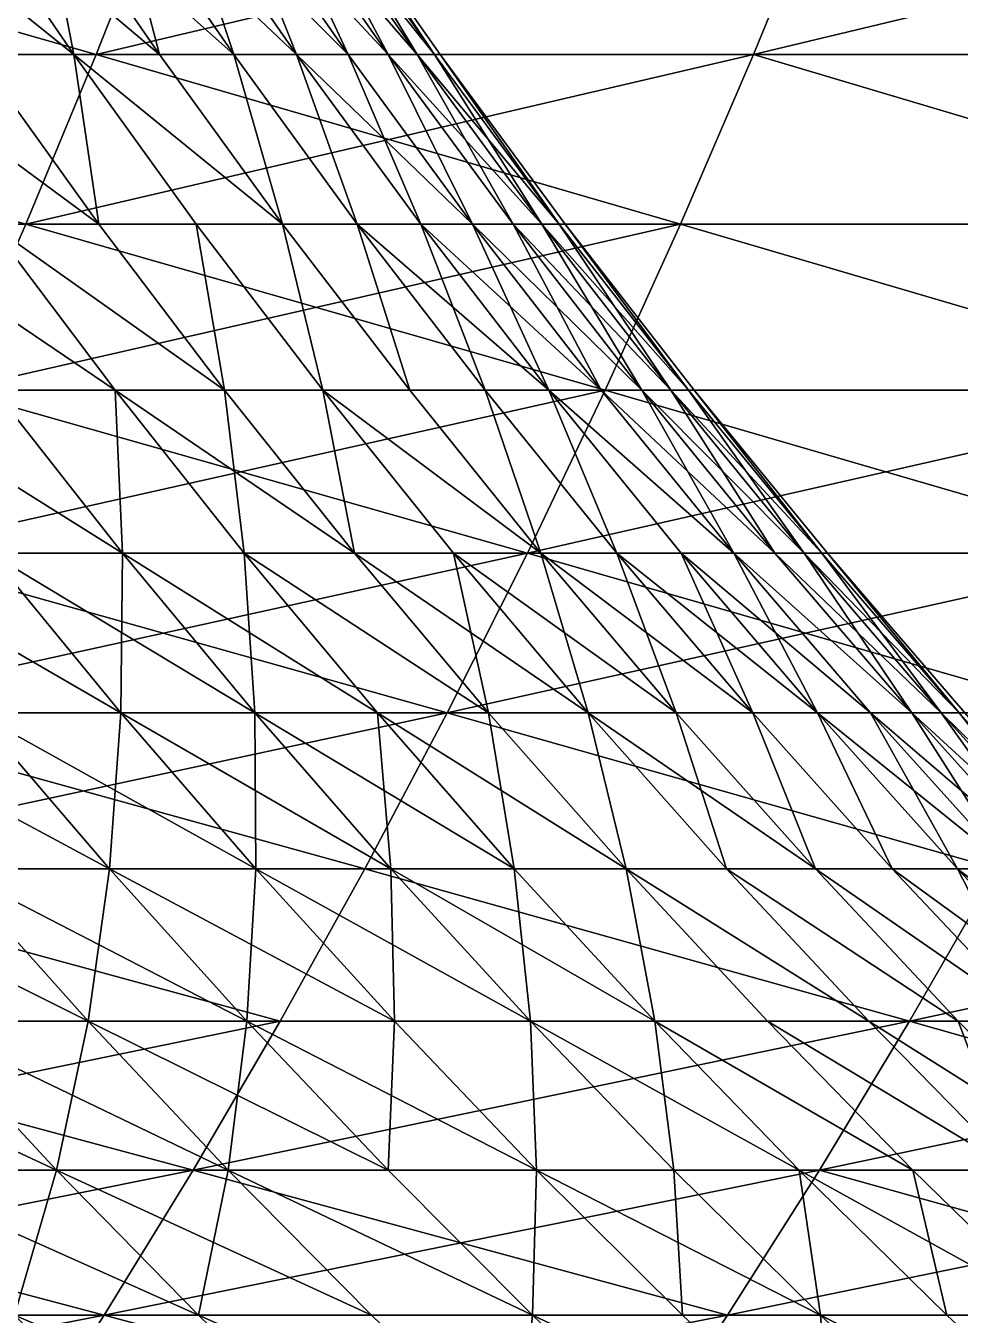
# Model space of a CAD drawing. Header units: millimetres. Extents: x -3250 to 8000, y -3250 to 3250.
# Drawn here: x 6511.2 to 6599.7, y -586.4 to -464.3 of the extents above; entities that cross this region are included whole.
import ezdxf

# ---------------------------------------------------------------- set-up
doc = ezdxf.new("R2010")
doc.units = ezdxf.units.MM
doc.header["$MEASUREMENT"] = 0
doc.layers.add('MESH_3D', color=2, linetype='CONTINUOUS')

msp = doc.modelspace()

# ---------------------------------------------------------------- linework, layer by layer
at = {"layer": 'MESH_3D'}
for points in [[(6460.73, -450.66, 1028.69), (6517.87, -466.99, 1080.34), (6454.52, -466.99, 1038.3)], [(6524.32, -450.66, 25629.11), (6454.52, -466.99, 25661.7), (6517.87, -466.99, 25619.66)], [(6524.32, -450.66, 25629.11), (6460.73, -450.66, 25671.31), (6454.52, -466.99, 25661.7)], [(6460.73, -450.66, 1028.69), (6524.32, -450.66, 1070.89), (6517.87, -466.99, 1080.34)], [(6515.74, -466.99, 23446.84), (6495.41, -450.66, 23486.97), (6504.53, -450.66, 23444.58)], [(6515.74, -466.99, 23446.84), (6506.56, -466.99, 23489.51), (6495.41, -450.66, 23486.97)], [(6515.74, -466.99, 3253.16), (6512.59, -450.66, 3298.02), (6504.53, -450.66, 3255.42)], [(6506.56, -466.99, 3210.49), (6515.74, -466.99, 3253.16), (6504.53, -450.66, 3255.42)], [(6523.86, -466.99, 23403.96), (6504.53, -450.66, 23444.58), (6512.59, -450.66, 23401.98)], [(6523.86, -466.99, 23403.96), (6515.74, -466.99, 23446.84), (6504.53, -450.66, 23444.58)], [(6523.86, -466.99, 3296.04), (6519.59, -450.66, 3340.81), (6512.59, -450.66, 3298.02)], [(6515.74, -466.99, 3253.16), (6523.86, -466.99, 3296.04), (6512.59, -450.66, 3298.02)], [(6530.9, -466.99, 23360.89), (6523.86, -466.99, 23403.96), (6512.59, -450.66, 23401.98)], [(6530.9, -466.99, 23360.89), (6512.59, -450.66, 23401.98), (6519.59, -450.66, 23359.19)], [(6517.87, -466.99, 1080.34), (6586.83, -450.66, 1114.67), (6580.16, -466.99, 1123.95)], [(6524.32, -450.66, 1070.89), (6586.83, -450.66, 1114.67), (6517.87, -466.99, 1080.34)], [(6586.83, -450.66, 25585.33), (6517.87, -466.99, 25619.66), (6580.16, -466.99, 25576.05)], [(6586.83, -450.66, 25585.33), (6524.32, -450.66, 25629.11), (6517.87, -466.99, 25619.66)], [(6530.9, -466.99, 3339.11), (6525.51, -450.66, 3383.77), (6519.59, -450.66, 3340.81)], [(6523.86, -466.99, 3296.04), (6530.9, -466.99, 3339.11), (6519.59, -450.66, 3340.81)], [(6536.86, -466.99, 23317.66), (6519.59, -450.66, 23359.19), (6525.51, -450.66, 23316.23)], [(6536.86, -466.99, 23317.66), (6530.9, -466.99, 23360.89), (6519.59, -450.66, 23359.19)], [(6536.86, -466.99, 3382.34), (6530.37, -450.66, 3426.85), (6525.51, -450.66, 3383.77)], [(6530.9, -466.99, 3339.11), (6536.86, -466.99, 3382.34), (6525.51, -450.66, 3383.77)], [(6541.75, -466.99, 23274.29), (6525.51, -450.66, 23316.23), (6530.37, -450.66, 23273.15)], [(6541.75, -466.99, 23274.29), (6536.86, -466.99, 23317.66), (6525.51, -450.66, 23316.23)], [(6541.75, -466.99, 3425.71), (6534.15, -450.66, 3470.04), (6530.37, -450.66, 3426.85)], [(6536.86, -466.99, 3382.34), (6541.75, -466.99, 3425.71), (6530.37, -450.66, 3426.85)], [(6545.55, -466.99, 23230.81), (6541.75, -466.99, 23274.29), (6530.37, -450.66, 23273.15)], [(6545.55, -466.99, 23230.81), (6530.37, -450.66, 23273.15), (6534.15, -450.66, 23229.96)], [(6545.55, -466.99, 3469.19), (6536.85, -450.66, 3513.32), (6534.15, -450.66, 3470.04)], [(6541.75, -466.99, 3425.71), (6545.55, -466.99, 3469.19), (6534.15, -450.66, 3470.04)], [(6548.27, -466.99, 23187.25), (6545.55, -466.99, 23230.81), (6534.15, -450.66, 23229.96)], [(6548.27, -466.99, 23187.25), (6534.15, -450.66, 23229.96), (6536.85, -450.66, 23186.68)], [(6548.27, -466.99, 3512.75), (6538.47, -450.66, 3556.65), (6536.85, -450.66, 3513.32)], [(6545.55, -466.99, 3469.19), (6548.27, -466.99, 3512.75), (6536.85, -450.66, 3513.32)], [(6549.91, -466.99, 23143.64), (6548.27, -466.99, 23187.25), (6536.85, -450.66, 23186.68)], [(6549.91, -466.99, 23143.64), (6536.85, -450.66, 23186.68), (6538.47, -450.66, 23143.35)], [(6549.91, -466.99, 3556.36), (6539.01, -450.66, 3600), (6538.47, -450.66, 3556.65)], [(6548.27, -466.99, 3512.75), (6549.91, -466.99, 3556.36), (6538.47, -450.66, 3556.65)], [(6549.91, -466.99, 23143.64), (6538.47, -450.66, 23143.35), (6539.01, -450.66, 23100)], [(6549.91, -466.99, 3556.36), (6550.45, -466.99, 3600), (6539.01, -450.66, 3600)], [(6539.01, -450.66, 23100), (6539.01, -450.66, 3600), (6550.45, -466.99, 3600)], [(6550.45, -466.99, 23100), (6539.01, -450.66, 23100), (6550.45, -466.99, 3600)], [(6549.91, -466.99, 23143.64), (6539.01, -450.66, 23100), (6550.45, -466.99, 23100)], [(6586.83, -450.66, 1114.67), (6641.33, -466.99, 1169.1), (6580.16, -466.99, 1123.95)], [(6648.24, -450.66, 25540.02), (6586.83, -450.66, 25585.33), (6580.16, -466.99, 25576.05)], [(6648.24, -450.66, 25540.02), (6580.16, -466.99, 25576.05), (6641.33, -466.99, 25530.9)], [(6586.83, -450.66, 1114.67), (6648.24, -450.66, 1159.98), (6641.33, -466.99, 1169.1)], [(6454.52, -466.99, 1038.3), (6511.2, -483.04, 1090.13), (6448.1, -483.04, 1048.25)], [(6454.52, -466.99, 1038.3), (6517.87, -466.99, 1080.34), (6511.2, -483.04, 1090.13)], [(6517.87, -466.99, 25619.66), (6454.52, -466.99, 25661.7), (6511.2, -483.04, 25609.87)], [(6518.11, -483.04, 23492.15), (6496.32, -466.99, 23531.94), (6506.56, -466.99, 23489.51)], [(6518.11, -483.04, 23492.15), (6507.8, -483.04, 23534.86), (6496.32, -466.99, 23531.94)], [(6518.11, -483.04, 3207.85), (6515.74, -466.99, 3253.16), (6506.56, -466.99, 3210.49)], [(6507.8, -483.04, 3165.14), (6518.11, -483.04, 3207.85), (6506.56, -466.99, 3210.49)], [(6515.74, -466.99, 23446.84), (6518.11, -483.04, 23492.15), (6506.56, -466.99, 23489.51)], [(6511.2, -483.04, 1090.13), (6580.16, -466.99, 1123.95), (6573.24, -483.04, 1133.57)], [(6517.87, -466.99, 1080.34), (6580.16, -466.99, 1123.95), (6511.2, -483.04, 1090.13)], [(6573.24, -483.04, 25566.43), (6517.87, -466.99, 25619.66), (6511.2, -483.04, 25609.87)], [(6515.74, -466.99, 3253.16), (6535.52, -483.04, 3293.98), (6523.86, -466.99, 3296.04)], [(6527.35, -483.04, 3250.81), (6535.52, -483.04, 3293.98), (6515.74, -466.99, 3253.16)], [(6518.11, -483.04, 3207.85), (6527.35, -483.04, 3250.81), (6515.74, -466.99, 3253.16)], [(6527.35, -483.04, 23449.19), (6518.11, -483.04, 23492.15), (6515.74, -466.99, 23446.84)], [(6535.52, -483.04, 23406.02), (6527.35, -483.04, 23449.19), (6515.74, -466.99, 23446.84)], [(6535.52, -483.04, 23406.02), (6515.74, -466.99, 23446.84), (6523.86, -466.99, 23403.96)], [(6580.16, -466.99, 25576.05), (6517.87, -466.99, 25619.66), (6573.24, -483.04, 25566.43)], [(6535.52, -483.04, 3293.98), (6530.9, -466.99, 3339.11), (6523.86, -466.99, 3296.04)], [(6530.9, -466.99, 23360.89), (6535.52, -483.04, 23406.02), (6523.86, -466.99, 23403.96)], [(6542.61, -483.04, 3337.34), (6536.86, -466.99, 3382.34), (6530.9, -466.99, 3339.11)], [(6535.52, -483.04, 3293.98), (6542.61, -483.04, 3337.34), (6530.9, -466.99, 3339.11)], [(6542.61, -483.04, 23362.66), (6535.52, -483.04, 23406.02), (6530.9, -466.99, 23360.89)], [(6536.86, -466.99, 23317.66), (6542.61, -483.04, 23362.66), (6530.9, -466.99, 23360.89)], [(6548.62, -483.04, 3380.87), (6541.75, -466.99, 3425.71), (6536.86, -466.99, 3382.34)], [(6542.61, -483.04, 3337.34), (6548.62, -483.04, 3380.87), (6536.86, -466.99, 3382.34)], [(6548.62, -483.04, 23319.13), (6542.61, -483.04, 23362.66), (6536.86, -466.99, 23317.66)], [(6553.54, -483.04, 23275.47), (6536.86, -466.99, 23317.66), (6541.75, -466.99, 23274.29)], [(6553.54, -483.04, 23275.47), (6548.62, -483.04, 23319.13), (6536.86, -466.99, 23317.66)], [(6553.54, -483.04, 3424.53), (6545.55, -466.99, 3469.19), (6541.75, -466.99, 3425.71)], [(6548.62, -483.04, 3380.87), (6553.54, -483.04, 3424.53), (6541.75, -466.99, 3425.71)], [(6545.55, -466.99, 23230.81), (6553.54, -483.04, 23275.47), (6541.75, -466.99, 23274.29)], [(6557.37, -483.04, 3468.3), (6548.27, -466.99, 3512.75), (6545.55, -466.99, 3469.19)], [(6553.54, -483.04, 3424.53), (6557.37, -483.04, 3468.3), (6545.55, -466.99, 3469.19)], [(6557.37, -483.04, 23231.7), (6553.54, -483.04, 23275.47), (6545.55, -466.99, 23230.81)], [(6560.1, -483.04, 23187.84), (6545.55, -466.99, 23230.81), (6548.27, -466.99, 23187.25)], [(6560.1, -483.04, 23187.84), (6557.37, -483.04, 23231.7), (6545.55, -466.99, 23230.81)], [(6548.27, -466.99, 3512.75), (6561.75, -483.04, 3556.06), (6549.91, -466.99, 3556.36)], [(6560.1, -483.04, 3512.16), (6561.75, -483.04, 3556.06), (6548.27, -466.99, 3512.75)], [(6557.37, -483.04, 3468.3), (6560.1, -483.04, 3512.16), (6548.27, -466.99, 3512.75)], [(6549.91, -466.99, 23143.64), (6560.1, -483.04, 23187.84), (6548.27, -466.99, 23187.25)], [(6561.75, -483.04, 3556.06), (6550.45, -466.99, 3600), (6549.91, -466.99, 3556.36)], [(6561.75, -483.04, 23143.94), (6560.1, -483.04, 23187.84), (6549.91, -466.99, 23143.64)], [(6561.75, -483.04, 23143.94), (6549.91, -466.99, 23143.64), (6550.45, -466.99, 23100)], [(6561.75, -483.04, 3556.06), (6562.29, -483.04, 3600), (6550.45, -466.99, 3600)], [(6562.29, -483.04, 23100), (6550.45, -466.99, 23100), (6550.45, -466.99, 3600)], [(6562.29, -483.04, 23100), (6550.45, -466.99, 3600), (6562.29, -483.04, 3600)], [(6561.75, -483.04, 23143.94), (6550.45, -466.99, 23100), (6562.29, -483.04, 23100)], [(6580.16, -466.99, 1123.95), (6634.18, -483.04, 1178.55), (6573.24, -483.04, 1133.57)], [(6634.18, -483.04, 25521.45), (6580.16, -466.99, 25576.05), (6573.24, -483.04, 25566.43)], [(6580.16, -466.99, 1123.95), (6641.33, -466.99, 1169.1), (6634.18, -483.04, 1178.55)], [(6641.33, -466.99, 25530.9), (6580.16, -466.99, 25576.05), (6634.18, -483.04, 25521.45)], [(6448.1, -483.04, 1048.25), (6511.2, -483.04, 1090.13), (6504.31, -498.79, 1100.24)], [(6519.66, -498.79, 23537.88), (6508.21, -498.79, 23580.62), (6496.43, -483.04, 23577.3)], [(6519.66, -498.79, 23537.88), (6496.43, -483.04, 23577.3), (6507.8, -483.04, 23534.86)], [(6511.2, -483.04, 1090.13), (6566.1, -498.79, 1143.51), (6504.31, -498.79, 1100.24)], [(6573.24, -483.04, 25566.43), (6511.2, -483.04, 25609.87), (6504.31, -498.79, 25599.76)], [(6573.24, -483.04, 25566.43), (6504.31, -498.79, 25599.76), (6566.1, -498.79, 25556.49)], [(6507.8, -483.04, 3165.14), (6530.04, -498.79, 3205.13), (6518.11, -483.04, 3207.85)], [(6519.66, -498.79, 3162.12), (6530.04, -498.79, 3205.13), (6507.8, -483.04, 3165.14)], [(6508.21, -498.79, 3119.38), (6519.66, -498.79, 3162.12), (6507.8, -483.04, 3165.14)], [(6530.04, -498.79, 23494.87), (6519.66, -498.79, 23537.88), (6507.8, -483.04, 23534.86)], [(6530.04, -498.79, 23494.87), (6507.8, -483.04, 23534.86), (6518.11, -483.04, 23492.15)], [(6511.2, -483.04, 1090.13), (6573.24, -483.04, 1133.57), (6566.1, -498.79, 1143.51)], [(6530.04, -498.79, 3205.13), (6527.35, -483.04, 3250.81), (6518.11, -483.04, 3207.85)], [(6527.35, -483.04, 23449.19), (6530.04, -498.79, 23494.87), (6518.11, -483.04, 23492.15)], [(6539.35, -498.79, 3248.38), (6535.52, -483.04, 3293.98), (6527.35, -483.04, 3250.81)], [(6530.04, -498.79, 3205.13), (6539.35, -498.79, 3248.38), (6527.35, -483.04, 3250.81)], [(6539.35, -498.79, 23451.62), (6530.04, -498.79, 23494.87), (6527.35, -483.04, 23449.19)], [(6535.52, -483.04, 23406.02), (6539.35, -498.79, 23451.62), (6527.35, -483.04, 23449.19)], [(6547.58, -498.79, 3291.86), (6542.61, -483.04, 3337.34), (6535.52, -483.04, 3293.98)], [(6539.35, -498.79, 3248.38), (6547.58, -498.79, 3291.86), (6535.52, -483.04, 3293.98)], [(6547.58, -498.79, 23408.14), (6539.35, -498.79, 23451.62), (6535.52, -483.04, 23406.02)], [(6542.61, -483.04, 23362.66), (6547.58, -498.79, 23408.14), (6535.52, -483.04, 23406.02)], [(6554.71, -498.79, 3335.52), (6548.62, -483.04, 3380.87), (6542.61, -483.04, 3337.34)], [(6547.58, -498.79, 3291.86), (6554.71, -498.79, 3335.52), (6542.61, -483.04, 3337.34)], [(6554.71, -498.79, 23364.48), (6547.58, -498.79, 23408.14), (6542.61, -483.04, 23362.66)], [(6560.76, -498.79, 23320.65), (6542.61, -483.04, 23362.66), (6548.62, -483.04, 23319.13)], [(6560.76, -498.79, 23320.65), (6554.71, -498.79, 23364.48), (6542.61, -483.04, 23362.66)], [(6560.76, -498.79, 3379.35), (6553.54, -483.04, 3424.53), (6548.62, -483.04, 3380.87)], [(6554.71, -498.79, 3335.52), (6560.76, -498.79, 3379.35), (6548.62, -483.04, 3380.87)], [(6565.72, -498.79, 23276.69), (6548.62, -483.04, 23319.13), (6553.54, -483.04, 23275.47)], [(6565.72, -498.79, 23276.69), (6560.76, -498.79, 23320.65), (6548.62, -483.04, 23319.13)], [(6565.72, -498.79, 3423.31), (6557.37, -483.04, 3468.3), (6553.54, -483.04, 3424.53)], [(6560.76, -498.79, 3379.35), (6565.72, -498.79, 3423.31), (6553.54, -483.04, 3424.53)], [(6569.57, -498.79, 23232.61), (6553.54, -483.04, 23275.47), (6557.37, -483.04, 23231.7)], [(6569.57, -498.79, 23232.61), (6565.72, -498.79, 23276.69), (6553.54, -483.04, 23275.47)], [(6569.57, -498.79, 3467.39), (6560.1, -483.04, 3512.16), (6557.37, -483.04, 3468.3)], [(6565.72, -498.79, 3423.31), (6569.57, -498.79, 3467.39), (6557.37, -483.04, 3468.3)], [(6572.33, -498.79, 23188.45), (6569.57, -498.79, 23232.61), (6557.37, -483.04, 23231.7)], [(6572.33, -498.79, 23188.45), (6557.37, -483.04, 23231.7), (6560.1, -483.04, 23187.84)], [(6572.33, -498.79, 3511.55), (6561.75, -483.04, 3556.06), (6560.1, -483.04, 3512.16)], [(6569.57, -498.79, 3467.39), (6572.33, -498.79, 3511.55), (6560.1, -483.04, 3512.16)], [(6573.98, -498.79, 23144.24), (6572.33, -498.79, 23188.45), (6560.1, -483.04, 23187.84)], [(6573.98, -498.79, 23144.24), (6560.1, -483.04, 23187.84), (6561.75, -483.04, 23143.94)], [(6573.98, -498.79, 3555.76), (6562.29, -483.04, 3600), (6561.75, -483.04, 3556.06)], [(6572.33, -498.79, 3511.55), (6573.98, -498.79, 3555.76), (6561.75, -483.04, 3556.06)], [(6573.98, -498.79, 23144.24), (6561.75, -483.04, 23143.94), (6562.29, -483.04, 23100)], [(6573.98, -498.79, 3555.76), (6574.53, -498.79, 3600), (6562.29, -483.04, 3600)], [(6562.29, -483.04, 23100), (6562.29, -483.04, 3600), (6574.53, -498.79, 3600)], [(6574.53, -498.79, 23100), (6562.29, -483.04, 23100), (6574.53, -498.79, 3600)], [(6573.98, -498.79, 23144.24), (6562.29, -483.04, 23100), (6574.53, -498.79, 23100)], [(6573.24, -483.04, 1133.57), (6626.79, -498.79, 1188.3), (6566.1, -498.79, 1143.51)], [(6626.79, -498.79, 25511.7), (6573.24, -483.04, 25566.43), (6566.1, -498.79, 25556.49)], [(6573.24, -483.04, 1133.57), (6634.18, -483.04, 1178.55), (6626.79, -498.79, 1188.3)], [(6634.18, -483.04, 25521.45), (6573.24, -483.04, 25566.43), (6626.79, -498.79, 25511.7)], [(6495.7, -498.79, 3076.95), (6520.37, -514.23, 3115.96), (6508.21, -498.79, 3119.38)], [(6507.77, -514.23, 3073.22), (6520.37, -514.23, 3115.96), (6495.7, -498.79, 3076.95)], [(6520.37, -514.23, 23584.04), (6507.77, -514.23, 23626.78), (6495.7, -498.79, 23623.05)], [(6520.37, -514.23, 23584.04), (6495.7, -498.79, 23623.05), (6508.21, -498.79, 23580.62)], [(6497.19, -514.23, 1110.68), (6566.1, -498.79, 1143.51), (6558.72, -514.23, 1153.76)], [(6504.31, -498.79, 1100.24), (6566.1, -498.79, 1143.51), (6497.19, -514.23, 1110.68)], [(6558.72, -514.23, 25546.24), (6504.31, -498.79, 25599.76), (6497.19, -514.23, 25589.32)], [(6566.1, -498.79, 25556.49), (6504.31, -498.79, 25599.76), (6558.72, -514.23, 25546.24)], [(6520.37, -514.23, 3115.96), (6519.66, -498.79, 3162.12), (6508.21, -498.79, 3119.38)], [(6519.66, -498.79, 23537.88), (6520.37, -514.23, 23584.04), (6508.21, -498.79, 23580.62)], [(6531.9, -514.23, 3159), (6530.04, -498.79, 3205.13), (6519.66, -498.79, 3162.12)], [(6520.37, -514.23, 3115.96), (6531.9, -514.23, 3159), (6519.66, -498.79, 3162.12)], [(6531.9, -514.23, 23541), (6520.37, -514.23, 23584.04), (6519.66, -498.79, 23537.88)], [(6542.36, -514.23, 23497.68), (6519.66, -498.79, 23537.88), (6530.04, -498.79, 23494.87)], [(6542.36, -514.23, 23497.68), (6531.9, -514.23, 23541), (6519.66, -498.79, 23537.88)], [(6542.36, -514.23, 3202.32), (6539.35, -498.79, 3248.38), (6530.04, -498.79, 3205.13)], [(6531.9, -514.23, 3159), (6542.36, -514.23, 3202.32), (6530.04, -498.79, 3205.13)], [(6539.35, -498.79, 23451.62), (6542.36, -514.23, 23497.68), (6530.04, -498.79, 23494.87)], [(6539.35, -498.79, 3248.38), (6560.01, -514.23, 3289.66), (6547.58, -498.79, 3291.86)], [(6551.73, -514.23, 3245.88), (6560.01, -514.23, 3289.66), (6539.35, -498.79, 3248.38)], [(6542.36, -514.23, 3202.32), (6551.73, -514.23, 3245.88), (6539.35, -498.79, 3248.38)], [(6551.73, -514.23, 23454.12), (6542.36, -514.23, 23497.68), (6539.35, -498.79, 23451.62)], [(6560.01, -514.23, 23410.34), (6551.73, -514.23, 23454.12), (6539.35, -498.79, 23451.62)], [(6560.01, -514.23, 23410.34), (6539.35, -498.79, 23451.62), (6547.58, -498.79, 23408.14)], [(6560.01, -514.23, 3289.66), (6554.71, -498.79, 3335.52), (6547.58, -498.79, 3291.86)], [(6554.71, -498.79, 23364.48), (6560.01, -514.23, 23410.34), (6547.58, -498.79, 23408.14)], [(6567.2, -514.23, 3333.64), (6560.76, -498.79, 3379.35), (6554.71, -498.79, 3335.52)], [(6560.01, -514.23, 3289.66), (6567.2, -514.23, 3333.64), (6554.71, -498.79, 3335.52)], [(6567.2, -514.23, 23366.36), (6560.01, -514.23, 23410.34), (6554.71, -498.79, 23364.48)], [(6560.76, -498.79, 23320.65), (6567.2, -514.23, 23366.36), (6554.71, -498.79, 23364.48)], [(6566.1, -498.79, 1143.51), (6619.16, -514.23, 1198.37), (6558.72, -514.23, 1153.76)], [(6626.79, -498.79, 25511.7), (6558.72, -514.23, 25546.24), (6619.16, -514.23, 25501.63)], [(6626.79, -498.79, 25511.7), (6566.1, -498.79, 25556.49), (6558.72, -514.23, 25546.24)], [(6560.76, -498.79, 3379.35), (6578.28, -514.23, 3422.06), (6565.72, -498.79, 3423.31)], [(6573.29, -514.23, 3377.78), (6578.28, -514.23, 3422.06), (6560.76, -498.79, 3379.35)], [(6567.2, -514.23, 3333.64), (6573.29, -514.23, 3377.78), (6560.76, -498.79, 3379.35)], [(6573.29, -514.23, 23322.22), (6567.2, -514.23, 23366.36), (6560.76, -498.79, 23320.65)], [(6578.28, -514.23, 23277.94), (6573.29, -514.23, 23322.22), (6560.76, -498.79, 23320.65)], [(6578.28, -514.23, 23277.94), (6560.76, -498.79, 23320.65), (6565.72, -498.79, 23276.69)], [(6565.72, -498.79, 3423.31), (6582.17, -514.23, 3466.45), (6569.57, -498.79, 3467.39)], [(6578.28, -514.23, 3422.06), (6582.17, -514.23, 3466.45), (6565.72, -498.79, 3423.31)], [(6569.57, -498.79, 23232.61), (6578.28, -514.23, 23277.94), (6565.72, -498.79, 23276.69)], [(6566.1, -498.79, 1143.51), (6626.79, -498.79, 1188.3), (6619.16, -514.23, 1198.37)], [(6582.17, -514.23, 3466.45), (6572.33, -498.79, 3511.55), (6569.57, -498.79, 3467.39)], [(6582.17, -514.23, 23233.55), (6578.28, -514.23, 23277.94), (6569.57, -498.79, 23232.61)], [(6584.94, -514.23, 23189.08), (6569.57, -498.79, 23232.61), (6572.33, -498.79, 23188.45)], [(6584.94, -514.23, 23189.08), (6582.17, -514.23, 23233.55), (6569.57, -498.79, 23232.61)], [(6572.33, -498.79, 3511.55), (6586.61, -514.23, 3555.44), (6573.98, -498.79, 3555.76)], [(6584.94, -514.23, 3510.92), (6586.61, -514.23, 3555.44), (6572.33, -498.79, 3511.55)], [(6582.17, -514.23, 3466.45), (6584.94, -514.23, 3510.92), (6572.33, -498.79, 3511.55)], [(6573.98, -498.79, 23144.24), (6584.94, -514.23, 23189.08), (6572.33, -498.79, 23188.45)], [(6586.61, -514.23, 3555.44), (6574.53, -498.79, 3600), (6573.98, -498.79, 3555.76)], [(6586.61, -514.23, 23144.56), (6584.94, -514.23, 23189.08), (6573.98, -498.79, 23144.24)], [(6586.61, -514.23, 23144.56), (6573.98, -498.79, 23144.24), (6574.53, -498.79, 23100)], [(6586.61, -514.23, 3555.44), (6587.16, -514.23, 3600), (6574.53, -498.79, 3600)], [(6587.16, -514.23, 23100), (6574.53, -498.79, 23100), (6574.53, -498.79, 3600)], [(6587.16, -514.23, 23100), (6574.53, -498.79, 3600), (6587.16, -514.23, 3600)], [(6586.61, -514.23, 23144.56), (6574.53, -498.79, 23100), (6587.16, -514.23, 23100)], [(6497.19, -514.23, 1110.68), (6551.13, -529.35, 1164.33), (6489.86, -529.35, 1121.43)], [(6558.72, -514.23, 25546.24), (6497.19, -514.23, 25589.32), (6489.86, -529.35, 25578.57)], [(6558.72, -514.23, 25546.24), (6489.86, -529.35, 25578.57), (6551.13, -529.35, 25535.67)], [(6520.2, -529.35, 23630.61), (6506.44, -529.35, 23673.33), (6494.1, -514.23, 23669.19)], [(6520.2, -529.35, 23630.61), (6494.1, -514.23, 23669.19), (6507.77, -514.23, 23626.78)], [(6497.19, -514.23, 1110.68), (6558.72, -514.23, 1153.76), (6551.13, -529.35, 1164.33)], [(6506.44, -529.35, 3026.67), (6520.2, -529.35, 3069.39), (6507.77, -514.23, 3073.22)], [(6520.2, -529.35, 3069.39), (6520.37, -514.23, 3115.96), (6507.77, -514.23, 3073.22)], [(6532.89, -529.35, 23587.56), (6520.2, -529.35, 23630.61), (6507.77, -514.23, 23626.78)], [(6532.89, -529.35, 23587.56), (6507.77, -514.23, 23626.78), (6520.37, -514.23, 23584.04)], [(6520.2, -529.35, 3069.39), (6532.89, -529.35, 3112.44), (6520.37, -514.23, 3115.96)], [(6532.89, -529.35, 3112.44), (6531.9, -514.23, 3159), (6520.37, -514.23, 3115.96)], [(6544.51, -529.35, 23544.21), (6532.89, -529.35, 23587.56), (6520.37, -514.23, 23584.04)], [(6544.51, -529.35, 23544.21), (6520.37, -514.23, 23584.04), (6531.9, -514.23, 23541)], [(6531.9, -514.23, 3159), (6555.04, -529.35, 3199.42), (6542.36, -514.23, 3202.32)], [(6544.51, -529.35, 3155.79), (6555.04, -529.35, 3199.42), (6531.9, -514.23, 3159)], [(6532.89, -529.35, 3112.44), (6544.51, -529.35, 3155.79), (6531.9, -514.23, 3159)], [(6555.04, -529.35, 23500.58), (6544.51, -529.35, 23544.21), (6531.9, -514.23, 23541)], [(6555.04, -529.35, 23500.58), (6531.9, -514.23, 23541), (6542.36, -514.23, 23497.68)], [(6555.04, -529.35, 3199.42), (6551.73, -514.23, 3245.88), (6542.36, -514.23, 3202.32)], [(6564.48, -529.35, 23456.7), (6542.36, -514.23, 23497.68), (6551.73, -514.23, 23454.12)], [(6564.48, -529.35, 23456.7), (6555.04, -529.35, 23500.58), (6542.36, -514.23, 23497.68)], [(6558.72, -514.23, 1153.76), (6611.31, -529.35, 1208.74), (6551.13, -529.35, 1164.33)], [(6619.16, -514.23, 25501.63), (6558.72, -514.23, 25546.24), (6551.13, -529.35, 25535.67)], [(6619.16, -514.23, 25501.63), (6551.13, -529.35, 25535.67), (6611.31, -529.35, 25491.26)], [(6564.48, -529.35, 3243.3), (6560.01, -514.23, 3289.66), (6551.73, -514.23, 3245.88)], [(6555.04, -529.35, 3199.42), (6564.48, -529.35, 3243.3), (6551.73, -514.23, 3245.88)], [(6572.83, -529.35, 23412.6), (6564.48, -529.35, 23456.7), (6551.73, -514.23, 23454.12)], [(6572.83, -529.35, 23412.6), (6551.73, -514.23, 23454.12), (6560.01, -514.23, 23410.34)], [(6558.72, -514.23, 1153.76), (6619.16, -514.23, 1198.37), (6611.31, -529.35, 1208.74)], [(6572.83, -529.35, 3287.4), (6567.2, -514.23, 3333.64), (6560.01, -514.23, 3289.66)], [(6564.48, -529.35, 3243.3), (6572.83, -529.35, 3287.4), (6560.01, -514.23, 3289.66)], [(6580.07, -529.35, 23368.3), (6572.83, -529.35, 23412.6), (6560.01, -514.23, 23410.34)], [(6580.07, -529.35, 23368.3), (6560.01, -514.23, 23410.34), (6567.2, -514.23, 23366.36)], [(6580.07, -529.35, 3331.7), (6573.29, -514.23, 3377.78), (6567.2, -514.23, 3333.64)], [(6572.83, -529.35, 3287.4), (6580.07, -529.35, 3331.7), (6567.2, -514.23, 3333.64)], [(6586.2, -529.35, 23323.84), (6580.07, -529.35, 23368.3), (6567.2, -514.23, 23366.36)], [(6586.2, -529.35, 23323.84), (6567.2, -514.23, 23366.36), (6573.29, -514.23, 23322.22)], [(6586.2, -529.35, 3376.16), (6578.28, -514.23, 3422.06), (6573.29, -514.23, 3377.78)], [(6580.07, -529.35, 3331.7), (6586.2, -529.35, 3376.16), (6573.29, -514.23, 3377.78)], [(6591.23, -529.35, 23279.24), (6573.29, -514.23, 23322.22), (6578.28, -514.23, 23277.94)], [(6591.23, -529.35, 23279.24), (6586.2, -529.35, 23323.84), (6573.29, -514.23, 23322.22)], [(6578.28, -514.23, 3422.06), (6595.14, -529.35, 3465.47), (6582.17, -514.23, 3466.45)], [(6591.23, -529.35, 3420.76), (6595.14, -529.35, 3465.47), (6578.28, -514.23, 3422.06)], [(6586.2, -529.35, 3376.16), (6591.23, -529.35, 3420.76), (6578.28, -514.23, 3422.06)], [(6595.14, -529.35, 23234.53), (6578.28, -514.23, 23277.94), (6582.17, -514.23, 23233.55)], [(6595.14, -529.35, 23234.53), (6591.23, -529.35, 23279.24), (6578.28, -514.23, 23277.94)], [(6595.14, -529.35, 3465.47), (6584.94, -514.23, 3510.92), (6582.17, -514.23, 3466.45)], [(6597.94, -529.35, 23189.73), (6595.14, -529.35, 23234.53), (6582.17, -514.23, 23233.55)], [(6597.94, -529.35, 23189.73), (6582.17, -514.23, 23233.55), (6584.94, -514.23, 23189.08)], [(6584.94, -514.23, 3510.92), (6599.62, -529.35, 3555.12), (6586.61, -514.23, 3555.44)], [(6597.94, -529.35, 3510.27), (6599.62, -529.35, 3555.12), (6584.94, -514.23, 3510.92)], [(6595.14, -529.35, 3465.47), (6597.94, -529.35, 3510.27), (6584.94, -514.23, 3510.92)], [(6586.61, -514.23, 23144.56), (6597.94, -529.35, 23189.73), (6584.94, -514.23, 23189.08)], [(6599.62, -529.35, 3555.12), (6587.16, -514.23, 3600), (6586.61, -514.23, 3555.44)], [(6599.62, -529.35, 23144.88), (6586.61, -514.23, 23144.56), (6587.16, -514.23, 23100)], [(6599.62, -529.35, 23144.88), (6597.94, -529.35, 23189.73), (6586.61, -514.23, 23144.56)], [(6599.62, -529.35, 3555.12), (6600.18, -529.35, 3600), (6587.16, -514.23, 3600)], [(6600.18, -529.35, 23100), (6587.16, -514.23, 23100), (6587.16, -514.23, 3600)], [(6600.18, -529.35, 23100), (6587.16, -514.23, 3600), (6600.18, -529.35, 3600)], [(6599.62, -529.35, 23144.88), (6587.16, -514.23, 23100), (6600.18, -529.35, 23100)], [(6489.86, -529.35, 1121.43), (6543.32, -544.14, 1175.19), (6482.32, -544.14, 1132.49)], [(6551.13, -529.35, 25535.67), (6489.86, -529.35, 25578.57), (6482.32, -544.14, 25567.51)], [(6551.13, -529.35, 25535.67), (6482.32, -544.14, 25567.51), (6543.32, -544.14, 25524.81)], [(6489.86, -529.35, 1121.43), (6551.13, -529.35, 1164.33), (6543.32, -544.14, 1175.19)], [(6519.12, -544.14, 23677.59), (6504.19, -544.14, 23720.27), (6491.61, -529.35, 23715.7)], [(6519.12, -544.14, 23677.59), (6491.61, -529.35, 23715.7), (6506.44, -529.35, 23673.33)], [(6504.19, -544.14, 2979.73), (6519.12, -544.14, 3022.41), (6506.44, -529.35, 3026.67)], [(6519.12, -544.14, 3022.41), (6520.2, -529.35, 3069.39), (6506.44, -529.35, 3026.67)], [(6532.99, -544.14, 23634.56), (6519.12, -544.14, 23677.59), (6506.44, -529.35, 23673.33)], [(6532.99, -544.14, 23634.56), (6506.44, -529.35, 23673.33), (6520.2, -529.35, 23630.61)], [(6519.12, -544.14, 3022.41), (6532.99, -544.14, 3065.44), (6520.2, -529.35, 3069.39)], [(6532.99, -544.14, 3065.44), (6532.89, -529.35, 3112.44), (6520.2, -529.35, 3069.39)], [(6545.78, -544.14, 23591.19), (6520.2, -529.35, 23630.61), (6532.89, -529.35, 23587.56)], [(6545.78, -544.14, 23591.19), (6532.99, -544.14, 23634.56), (6520.2, -529.35, 23630.61)], [(6545.78, -544.14, 3108.81), (6544.51, -529.35, 3155.79), (6532.89, -529.35, 3112.44)], [(6532.99, -544.14, 3065.44), (6545.78, -544.14, 3108.81), (6532.89, -529.35, 3112.44)], [(6557.48, -544.14, 23547.51), (6545.78, -544.14, 23591.19), (6532.89, -529.35, 23587.56)], [(6557.48, -544.14, 23547.51), (6532.89, -529.35, 23587.56), (6544.51, -529.35, 23544.21)], [(6551.13, -529.35, 1164.33), (6603.23, -544.14, 1219.41), (6543.32, -544.14, 1175.19)], [(6603.23, -544.14, 25480.59), (6551.13, -529.35, 25535.67), (6543.32, -544.14, 25524.81)], [(6557.48, -544.14, 3152.49), (6555.04, -529.35, 3199.42), (6544.51, -529.35, 3155.79)], [(6545.78, -544.14, 3108.81), (6557.48, -544.14, 3152.49), (6544.51, -529.35, 3155.79)], [(6568.09, -544.14, 23503.55), (6557.48, -544.14, 23547.51), (6544.51, -529.35, 23544.21)], [(6568.09, -544.14, 23503.55), (6544.51, -529.35, 23544.21), (6555.04, -529.35, 23500.58)], [(6551.13, -529.35, 1164.33), (6611.31, -529.35, 1208.74), (6603.23, -544.14, 1219.41)], [(6611.31, -529.35, 25491.26), (6551.13, -529.35, 25535.67), (6603.23, -544.14, 25480.59)], [(6568.09, -544.14, 3196.45), (6564.48, -529.35, 3243.3), (6555.04, -529.35, 3199.42)], [(6557.48, -544.14, 3152.49), (6568.09, -544.14, 3196.45), (6555.04, -529.35, 3199.42)], [(6564.48, -529.35, 23456.7), (6568.09, -544.14, 23503.55), (6555.04, -529.35, 23500.58)], [(6577.6, -544.14, 3240.65), (6572.83, -529.35, 3287.4), (6564.48, -529.35, 3243.3)], [(6568.09, -544.14, 3196.45), (6577.6, -544.14, 3240.65), (6564.48, -529.35, 3243.3)], [(6577.6, -544.14, 23459.35), (6568.09, -544.14, 23503.55), (6564.48, -529.35, 23456.7)], [(6586.01, -544.14, 23414.92), (6564.48, -529.35, 23456.7), (6572.83, -529.35, 23412.6)], [(6586.01, -544.14, 23414.92), (6577.6, -544.14, 23459.35), (6564.48, -529.35, 23456.7)], [(6586.01, -544.14, 3285.08), (6580.07, -529.35, 3331.7), (6572.83, -529.35, 3287.4)], [(6577.6, -544.14, 3240.65), (6586.01, -544.14, 3285.08), (6572.83, -529.35, 3287.4)], [(6580.07, -529.35, 23368.3), (6586.01, -544.14, 23414.92), (6572.83, -529.35, 23412.6)], [(6593.3, -544.14, 3329.7), (6586.2, -529.35, 3376.16), (6580.07, -529.35, 3331.7)], [(6586.01, -544.14, 3285.08), (6593.3, -544.14, 3329.7), (6580.07, -529.35, 3331.7)], [(6593.3, -544.14, 23370.3), (6586.01, -544.14, 23414.92), (6580.07, -529.35, 23368.3)], [(6586.2, -529.35, 23323.84), (6593.3, -544.14, 23370.3), (6580.07, -529.35, 23368.3)], [(6599.48, -544.14, 3374.5), (6591.23, -529.35, 3420.76), (6586.2, -529.35, 3376.16)], [(6593.3, -544.14, 3329.7), (6599.48, -544.14, 3374.5), (6586.2, -529.35, 3376.16)], [(6599.48, -544.14, 23325.5), (6593.3, -544.14, 23370.3), (6586.2, -529.35, 23323.84)], [(6604.55, -544.14, 23280.57), (6586.2, -529.35, 23323.84), (6591.23, -529.35, 23279.24)], [(6604.55, -544.14, 23280.57), (6599.48, -544.14, 23325.5), (6586.2, -529.35, 23323.84)], [(6604.55, -544.14, 3419.43), (6595.14, -529.35, 3465.47), (6591.23, -529.35, 3420.76)], [(6599.48, -544.14, 3374.5), (6604.55, -544.14, 3419.43), (6591.23, -529.35, 3420.76)], [(6608.49, -544.14, 23235.53), (6591.23, -529.35, 23279.24), (6595.14, -529.35, 23234.53)], [(6608.49, -544.14, 23235.53), (6604.55, -544.14, 23280.57), (6591.23, -529.35, 23279.24)], [(6608.49, -544.14, 3464.47), (6597.94, -529.35, 3510.27), (6595.14, -529.35, 3465.47)], [(6604.55, -544.14, 3419.43), (6608.49, -544.14, 3464.47), (6595.14, -529.35, 3465.47)], [(6611.3, -544.14, 23190.4), (6608.49, -544.14, 23235.53), (6595.14, -529.35, 23234.53)], [(6611.3, -544.14, 23190.4), (6595.14, -529.35, 23234.53), (6597.94, -529.35, 23189.73)], [(6611.3, -544.14, 3509.6), (6599.62, -529.35, 3555.12), (6597.94, -529.35, 3510.27)], [(6608.49, -544.14, 3464.47), (6611.3, -544.14, 3509.6), (6597.94, -529.35, 3510.27)], [(6612.99, -544.14, 23145.21), (6611.3, -544.14, 23190.4), (6597.94, -529.35, 23189.73)], [(6612.99, -544.14, 23145.21), (6597.94, -529.35, 23189.73), (6599.62, -529.35, 23144.88)], [(6612.99, -544.14, 3554.79), (6600.18, -529.35, 3600), (6599.62, -529.35, 3555.12)], [(6611.3, -544.14, 3509.6), (6612.99, -544.14, 3554.79), (6599.62, -529.35, 3555.12)], [(6612.99, -544.14, 23145.21), (6599.62, -529.35, 23144.88), (6600.18, -529.35, 23100)], [(6482.32, -544.14, 1132.49), (6535.29, -558.59, 1186.36), (6474.58, -558.59, 1143.85)], [(6535.29, -558.59, 25513.64), (6482.32, -544.14, 25567.51), (6474.58, -558.59, 25556.15)], [(6482.32, -544.14, 1132.49), (6543.32, -544.14, 1175.19), (6535.29, -558.59, 1186.36)], [(6543.32, -544.14, 25524.81), (6482.32, -544.14, 25567.51), (6535.29, -558.59, 25513.64)], [(6517.11, -558.59, 23724.98), (6488.19, -544.14, 23762.57), (6504.19, -544.14, 23720.27)], [(6517.11, -558.59, 23724.98), (6500.99, -558.59, 23767.59), (6488.19, -544.14, 23762.57)], [(6500.99, -558.59, 2932.41), (6517.11, -558.59, 2975.02), (6504.19, -544.14, 2979.73)], [(6504.19, -544.14, 2979.73), (6532.15, -558.59, 3018.03), (6519.12, -544.14, 3022.41)], [(6517.11, -558.59, 2975.02), (6532.15, -558.59, 3018.03), (6504.19, -544.14, 2979.73)], [(6519.12, -544.14, 23677.59), (6517.11, -558.59, 23724.98), (6504.19, -544.14, 23720.27)], [(6532.15, -558.59, 23681.97), (6517.11, -558.59, 23724.98), (6519.12, -544.14, 23677.59)], [(6532.15, -558.59, 3018.03), (6532.99, -544.14, 3065.44), (6519.12, -544.14, 3022.41)], [(6546.12, -558.59, 23638.61), (6532.15, -558.59, 23681.97), (6519.12, -544.14, 23677.59)], [(6546.12, -558.59, 23638.61), (6519.12, -544.14, 23677.59), (6532.99, -544.14, 23634.56)], [(6532.15, -558.59, 3018.03), (6546.12, -558.59, 3061.39), (6532.99, -544.14, 3065.44)], [(6532.99, -544.14, 3065.44), (6559.01, -558.59, 3105.09), (6545.78, -544.14, 3108.81)], [(6546.12, -558.59, 3061.39), (6559.01, -558.59, 3105.09), (6532.99, -544.14, 3065.44)], [(6545.78, -544.14, 23591.19), (6546.12, -558.59, 23638.61), (6532.99, -544.14, 23634.56)], [(6543.32, -544.14, 1175.19), (6594.93, -558.59, 1230.37), (6535.29, -558.59, 1186.36)], [(6594.93, -558.59, 25469.63), (6543.32, -544.14, 25524.81), (6535.29, -558.59, 25513.64)], [(6543.32, -544.14, 1175.19), (6603.23, -544.14, 1219.41), (6594.93, -558.59, 1230.37)], [(6603.23, -544.14, 25480.59), (6543.32, -544.14, 25524.81), (6594.93, -558.59, 25469.63)], [(6559.01, -558.59, 3105.09), (6557.48, -544.14, 3152.49), (6545.78, -544.14, 3108.81)], [(6559.01, -558.59, 23594.91), (6546.12, -558.59, 23638.61), (6545.78, -544.14, 23591.19)], [(6570.8, -558.59, 23550.9), (6559.01, -558.59, 23594.91), (6545.78, -544.14, 23591.19)], [(6570.8, -558.59, 23550.9), (6545.78, -544.14, 23591.19), (6557.48, -544.14, 23547.51)], [(6570.8, -558.59, 3149.1), (6568.09, -544.14, 3196.45), (6557.48, -544.14, 3152.49)], [(6559.01, -558.59, 3105.09), (6570.8, -558.59, 3149.1), (6557.48, -544.14, 3152.49)], [(6568.09, -544.14, 23503.55), (6570.8, -558.59, 23550.9), (6557.48, -544.14, 23547.51)], [(6568.09, -544.14, 3196.45), (6591.08, -558.59, 3237.93), (6577.6, -544.14, 3240.65)], [(6581.49, -558.59, 3193.39), (6591.08, -558.59, 3237.93), (6568.09, -544.14, 3196.45)], [(6570.8, -558.59, 3149.1), (6581.49, -558.59, 3193.39), (6568.09, -544.14, 3196.45)], [(6581.49, -558.59, 23506.61), (6570.8, -558.59, 23550.9), (6568.09, -544.14, 23503.55)], [(6591.08, -558.59, 23462.07), (6568.09, -544.14, 23503.55), (6577.6, -544.14, 23459.35)], [(6591.08, -558.59, 23462.07), (6581.49, -558.59, 23506.61), (6568.09, -544.14, 23503.55)], [(6577.6, -544.14, 3240.65), (6599.55, -558.59, 3282.69), (6586.01, -544.14, 3285.08)], [(6591.08, -558.59, 3237.93), (6599.55, -558.59, 3282.69), (6577.6, -544.14, 3240.65)], [(6599.55, -558.59, 23417.31), (6591.08, -558.59, 23462.07), (6577.6, -544.14, 23459.35)], [(6599.55, -558.59, 23417.31), (6577.6, -544.14, 23459.35), (6586.01, -544.14, 23414.92)], [(6586.01, -544.14, 3285.08), (6606.9, -558.59, 3327.65), (6593.3, -544.14, 3329.7)], [(6599.55, -558.59, 3282.69), (6606.9, -558.59, 3327.65), (6586.01, -544.14, 3285.08)], [(6606.9, -558.59, 23372.35), (6586.01, -544.14, 23414.92), (6593.3, -544.14, 23370.3)], [(6606.9, -558.59, 23372.35), (6599.55, -558.59, 23417.31), (6586.01, -544.14, 23414.92)], [(6606.9, -558.59, 3327.65), (6599.48, -544.14, 3374.5), (6593.3, -544.14, 3329.7)], [(6613.13, -558.59, 23327.21), (6593.3, -544.14, 23370.3), (6599.48, -544.14, 23325.5)], [(6613.13, -558.59, 23327.21), (6606.9, -558.59, 23372.35), (6593.3, -544.14, 23370.3)], [(6594.93, -558.59, 1230.37), (6662.02, -544.14, 1265.11), (6653.44, -558.59, 1275.85)], [(6603.23, -544.14, 1219.41), (6662.02, -544.14, 1265.11), (6594.93, -558.59, 1230.37)], [(6662.02, -544.14, 25434.89), (6603.23, -544.14, 25480.59), (6594.93, -558.59, 25469.63)], [(6662.02, -544.14, 25434.89), (6594.93, -558.59, 25469.63), (6653.44, -558.59, 25424.15)], [(6599.48, -544.14, 3374.5), (6618.23, -558.59, 3418.06), (6604.55, -544.14, 3419.43)], [(6613.13, -558.59, 3372.79), (6618.23, -558.59, 3418.06), (6599.48, -544.14, 3374.5)], [(6606.9, -558.59, 3327.65), (6613.13, -558.59, 3372.79), (6599.48, -544.14, 3374.5)], [(6618.23, -558.59, 23281.94), (6613.13, -558.59, 23327.21), (6599.48, -544.14, 23325.5)], [(6618.23, -558.59, 23281.94), (6599.48, -544.14, 23325.5), (6604.55, -544.14, 23280.57)], [(6474.58, -558.59, 1143.85), (6527.06, -572.69, 1197.81), (6466.63, -572.69, 1155.5)], [(6535.29, -558.59, 25513.64), (6466.63, -572.69, 25544.5), (6527.06, -572.69, 25502.19)], [(6535.29, -558.59, 25513.64), (6474.58, -558.59, 25556.15), (6466.63, -572.69, 25544.5)], [(6474.58, -558.59, 1143.85), (6535.29, -558.59, 1186.36), (6527.06, -572.69, 1197.81)], [(6483.82, -558.59, 2890.21), (6514.12, -572.69, 2927.26), (6500.99, -558.59, 2932.41)], [(6496.82, -572.69, 2884.73), (6514.12, -572.69, 2927.26), (6483.82, -558.59, 2890.21)], [(6514.12, -572.69, 23772.74), (6496.82, -572.69, 23815.27), (6500.99, -558.59, 23767.59)], [(6514.12, -572.69, 2927.26), (6517.11, -558.59, 2975.02), (6500.99, -558.59, 2932.41)], [(6530.36, -572.69, 23729.8), (6500.99, -558.59, 23767.59), (6517.11, -558.59, 23724.98)], [(6530.36, -572.69, 23729.8), (6514.12, -572.69, 23772.74), (6500.99, -558.59, 23767.59)], [(6514.12, -572.69, 2927.26), (6530.36, -572.69, 2970.2), (6517.11, -558.59, 2975.02)], [(6530.36, -572.69, 2970.2), (6532.15, -558.59, 3018.03), (6517.11, -558.59, 2975.02)], [(6545.52, -572.69, 23686.46), (6530.36, -572.69, 23729.8), (6517.11, -558.59, 23724.98)], [(6545.52, -572.69, 23686.46), (6517.11, -558.59, 23724.98), (6532.15, -558.59, 23681.97)], [(6527.06, -572.69, 1197.81), (6594.93, -558.59, 1230.37), (6586.41, -572.69, 1241.61)], [(6535.29, -558.59, 1186.36), (6594.93, -558.59, 1230.37), (6527.06, -572.69, 1197.81)], [(6594.93, -558.59, 25469.63), (6535.29, -558.59, 25513.64), (6527.06, -572.69, 25502.19)], [(6594.93, -558.59, 25469.63), (6527.06, -572.69, 25502.19), (6586.41, -572.69, 25458.39)], [(6530.36, -572.69, 2970.2), (6545.52, -572.69, 3013.54), (6532.15, -558.59, 3018.03)], [(6545.52, -572.69, 3013.54), (6546.12, -558.59, 3061.39), (6532.15, -558.59, 3018.03)], [(6559.6, -572.69, 23642.77), (6532.15, -558.59, 23681.97), (6546.12, -558.59, 23638.61)], [(6559.6, -572.69, 23642.77), (6545.52, -572.69, 23686.46), (6532.15, -558.59, 23681.97)], [(6545.52, -572.69, 3013.54), (6559.6, -572.69, 3057.23), (6546.12, -558.59, 3061.39)], [(6559.6, -572.69, 3057.23), (6559.01, -558.59, 3105.09), (6546.12, -558.59, 3061.39)], [(6559.01, -558.59, 23594.91), (6559.6, -572.69, 23642.77), (6546.12, -558.59, 23638.61)], [(6572.59, -572.69, 3101.27), (6570.8, -558.59, 3149.1), (6559.01, -558.59, 3105.09)], [(6559.6, -572.69, 3057.23), (6572.59, -572.69, 3101.27), (6559.01, -558.59, 3105.09)], [(6572.59, -572.69, 23598.73), (6559.6, -572.69, 23642.77), (6559.01, -558.59, 23594.91)], [(6584.47, -572.69, 23554.38), (6559.01, -558.59, 23594.91), (6570.8, -558.59, 23550.9)], [(6584.47, -572.69, 23554.38), (6572.59, -572.69, 23598.73), (6559.01, -558.59, 23594.91)], [(6570.8, -558.59, 3149.1), (6595.24, -572.69, 3190.25), (6581.49, -558.59, 3193.39)], [(6584.47, -572.69, 3145.62), (6595.24, -572.69, 3190.25), (6570.8, -558.59, 3149.1)], [(6572.59, -572.69, 3101.27), (6584.47, -572.69, 3145.62), (6570.8, -558.59, 3149.1)], [(6595.24, -572.69, 23509.75), (6570.8, -558.59, 23550.9), (6581.49, -558.59, 23506.61)], [(6595.24, -572.69, 23509.75), (6584.47, -572.69, 23554.38), (6570.8, -558.59, 23550.9)], [(6581.49, -558.59, 3193.39), (6604.9, -572.69, 3235.13), (6591.08, -558.59, 3237.93)], [(6595.24, -572.69, 3190.25), (6604.9, -572.69, 3235.13), (6581.49, -558.59, 3193.39)], [(6604.9, -572.69, 23464.87), (6595.24, -572.69, 23509.75), (6581.49, -558.59, 23506.61)], [(6604.9, -572.69, 23464.87), (6581.49, -558.59, 23506.61), (6591.08, -558.59, 23462.07)], [(6594.93, -558.59, 1230.37), (6644.65, -572.69, 1286.88), (6586.41, -572.69, 1241.61)], [(6653.44, -558.59, 25424.15), (6594.93, -558.59, 25469.63), (6586.41, -572.69, 25458.39)], [(6653.44, -558.59, 25424.15), (6586.41, -572.69, 25458.39), (6644.65, -572.69, 25413.12)], [(6604.9, -572.69, 3235.13), (6599.55, -558.59, 3282.69), (6591.08, -558.59, 3237.93)], [(6613.44, -572.69, 23419.76), (6591.08, -558.59, 23462.07), (6599.55, -558.59, 23417.31)], [(6613.44, -572.69, 23419.76), (6604.9, -572.69, 23464.87), (6591.08, -558.59, 23462.07)], [(6594.93, -558.59, 1230.37), (6653.44, -558.59, 1275.85), (6644.65, -572.69, 1286.88)], [(6613.44, -572.69, 3280.24), (6606.9, -558.59, 3327.65), (6599.55, -558.59, 3282.69)], [(6604.9, -572.69, 3235.13), (6613.44, -572.69, 3280.24), (6599.55, -558.59, 3282.69)], [(6606.9, -558.59, 23372.35), (6613.44, -572.69, 23419.76), (6599.55, -558.59, 23417.31)], [(6458.49, -586.44, 1167.44), (6527.06, -572.69, 1197.81), (6518.62, -586.44, 1209.54)], [(6466.63, -572.69, 1155.5), (6527.06, -572.69, 1197.81), (6458.49, -586.44, 1167.44)], [(6518.62, -586.44, 25490.46), (6466.63, -572.69, 25544.5), (6458.49, -586.44, 25532.56)], [(6527.06, -572.69, 25502.19), (6466.63, -572.69, 25544.5), (6518.62, -586.44, 25490.46)], [(6510.13, -586.44, 2879.12), (6514.12, -572.69, 2927.26), (6496.82, -572.69, 2884.73)], [(6527.57, -586.44, 23778.02), (6496.82, -572.69, 23815.27), (6514.12, -572.69, 23772.74)], [(6527.57, -586.44, 23778.02), (6510.13, -586.44, 23820.88), (6496.82, -572.69, 23815.27)], [(6510.13, -586.44, 2879.12), (6527.57, -586.44, 2921.98), (6514.12, -572.69, 2927.26)], [(6527.57, -586.44, 2921.98), (6530.36, -572.69, 2970.2), (6514.12, -572.69, 2927.26)], [(6543.94, -586.44, 23734.74), (6527.57, -586.44, 23778.02), (6514.12, -572.69, 23772.74)], [(6543.94, -586.44, 23734.74), (6514.12, -572.69, 23772.74), (6530.36, -572.69, 23729.8)], [(6527.06, -572.69, 1197.81), (6577.68, -586.44, 1253.13), (6518.62, -586.44, 1209.54)], [(6586.41, -572.69, 25458.39), (6527.06, -572.69, 25502.19), (6518.62, -586.44, 25490.46)], [(6586.41, -572.69, 25458.39), (6518.62, -586.44, 25490.46), (6577.68, -586.44, 25446.87)], [(6527.06, -572.69, 1197.81), (6586.41, -572.69, 1241.61), (6577.68, -586.44, 1253.13)], [(6527.57, -586.44, 2921.98), (6543.94, -586.44, 2965.26), (6530.36, -572.69, 2970.2)], [(6530.36, -572.69, 2970.2), (6559.22, -586.44, 3008.93), (6545.52, -572.69, 3013.54)], [(6543.94, -586.44, 2965.26), (6559.22, -586.44, 3008.93), (6530.36, -572.69, 2970.2)], [(6559.22, -586.44, 23691.07), (6543.94, -586.44, 23734.74), (6530.36, -572.69, 23729.8)], [(6559.22, -586.44, 23691.07), (6530.36, -572.69, 23729.8), (6545.52, -572.69, 23686.46)], [(6559.22, -586.44, 3008.93), (6559.6, -572.69, 3057.23), (6545.52, -572.69, 3013.54)], [(6559.6, -572.69, 23642.77), (6559.22, -586.44, 23691.07), (6545.52, -572.69, 23686.46)], [(6559.22, -586.44, 3008.93), (6573.41, -586.44, 3052.98), (6559.6, -572.69, 3057.23)], [(6573.41, -586.44, 23647.02), (6559.22, -586.44, 23691.07), (6559.6, -572.69, 23642.77)], [(6573.41, -586.44, 3052.98), (6572.59, -572.69, 3101.27), (6559.6, -572.69, 3057.23)], [(6586.5, -586.44, 23602.64), (6559.6, -572.69, 23642.77), (6572.59, -572.69, 23598.73)], [(6586.5, -586.44, 23602.64), (6573.41, -586.44, 23647.02), (6559.6, -572.69, 23642.77)], [(6586.5, -586.44, 3097.36), (6584.47, -572.69, 3145.62), (6572.59, -572.69, 3101.27)], [(6573.41, -586.44, 3052.98), (6586.5, -586.44, 3097.36), (6572.59, -572.69, 3101.27)], [(6584.47, -572.69, 23554.38), (6586.5, -586.44, 23602.64), (6572.59, -572.69, 23598.73)], [(6577.68, -586.44, 1253.13), (6644.65, -572.69, 1286.88), (6635.64, -586.44, 1298.18)], [(6586.41, -572.69, 1241.61), (6644.65, -572.69, 1286.88), (6577.68, -586.44, 1253.13)], [(6635.64, -586.44, 25401.82), (6586.41, -572.69, 25458.39), (6577.68, -586.44, 25446.87)], [(6598.47, -586.44, 3142.05), (6595.24, -572.69, 3190.25), (6584.47, -572.69, 3145.62)], [(6586.5, -586.44, 3097.36), (6598.47, -586.44, 3142.05), (6584.47, -572.69, 3145.62)], [(6598.47, -586.44, 23557.95), (6586.5, -586.44, 23602.64), (6584.47, -572.69, 23554.38)], [(6609.33, -586.44, 23512.97), (6584.47, -572.69, 23554.38), (6595.24, -572.69, 23509.75)], [(6609.33, -586.44, 23512.97), (6598.47, -586.44, 23557.95), (6584.47, -572.69, 23554.38)], [(6644.65, -572.69, 25413.12), (6586.41, -572.69, 25458.39), (6635.64, -586.44, 25401.82)], [(6609.33, -586.44, 3187.03), (6604.9, -572.69, 3235.13), (6595.24, -572.69, 3190.25)], [(6598.47, -586.44, 3142.05), (6609.33, -586.44, 3187.03), (6595.24, -572.69, 3190.25)], [(6604.9, -572.69, 23464.87), (6609.33, -586.44, 23512.97), (6595.24, -572.69, 23509.75)], [(6518.62, -586.44, 25490.46), (6458.49, -586.44, 25532.56), (6450.16, -599.82, 25520.34)], [(6518.62, -586.44, 25490.46), (6450.16, -599.82, 25520.34), (6509.99, -599.82, 25478.45)], [(6458.49, -586.44, 1167.44), (6518.62, -586.44, 1209.54), (6509.99, -599.82, 1221.55)], [(6523.76, -599.82, 23826.63), (6505.11, -599.82, 23869.37), (6491.63, -586.44, 23863.29)], [(6523.76, -599.82, 23826.63), (6491.63, -586.44, 23863.29), (6510.13, -586.44, 23820.88)], [(6518.62, -586.44, 1209.54), (6568.75, -599.82, 1264.92), (6509.99, -599.82, 1221.55)], [(6577.68, -586.44, 25446.87), (6509.99, -599.82, 25478.45), (6568.75, -599.82, 25435.08)], [(6577.68, -586.44, 25446.87), (6518.62, -586.44, 25490.46), (6509.99, -599.82, 25478.45)], [(6541.34, -599.82, 23783.43), (6523.76, -599.82, 23826.63), (6510.13, -586.44, 23820.88)], [(6541.34, -599.82, 23783.43), (6510.13, -586.44, 23820.88), (6527.57, -586.44, 23778.02)], [(6518.62, -586.44, 1209.54), (6577.68, -586.44, 1253.13), (6568.75, -599.82, 1264.92)], [(6557.84, -599.82, 23739.8), (6527.57, -586.44, 23778.02), (6543.94, -586.44, 23734.74)], [(6557.84, -599.82, 23739.8), (6541.34, -599.82, 23783.43), (6527.57, -586.44, 23778.02)], [(6559.22, -586.44, 23691.07), (6557.84, -599.82, 23739.8), (6543.94, -586.44, 23734.74)], [(6573.24, -599.82, 23695.78), (6557.84, -599.82, 23739.8), (6559.22, -586.44, 23691.07)], [(6587.54, -599.82, 23651.38), (6573.24, -599.82, 23695.78), (6559.22, -586.44, 23691.07)], [(6587.54, -599.82, 23651.38), (6559.22, -586.44, 23691.07), (6573.41, -586.44, 23647.02)], [(6568.75, -599.82, 1264.92), (6635.64, -586.44, 1298.18), (6626.42, -599.82, 1309.74)], [(6577.68, -586.44, 1253.13), (6635.64, -586.44, 1298.18), (6568.75, -599.82, 1264.92)], [(6635.64, -586.44, 25401.82), (6577.68, -586.44, 25446.87), (6568.75, -599.82, 25435.08)], [(6635.64, -586.44, 25401.82), (6568.75, -599.82, 25435.08), (6626.42, -599.82, 25390.26)], [(6586.5, -586.44, 23602.64), (6587.54, -599.82, 23651.38), (6573.41, -586.44, 23647.02)], [(6600.73, -599.82, 23606.65), (6587.54, -599.82, 23651.38), (6586.5, -586.44, 23602.64)], [(6612.81, -599.82, 23561.6), (6600.73, -599.82, 23606.65), (6586.5, -586.44, 23602.64)], [(6612.81, -599.82, 23561.6), (6586.5, -586.44, 23602.64), (6598.47, -586.44, 23557.95)], [(6609.33, -586.44, 23512.97), (6612.81, -599.82, 23561.6), (6598.47, -586.44, 23557.95)]]:
    msp.add_3dface(points, dxfattribs=at)

doc.saveas('drawing.dxf')
